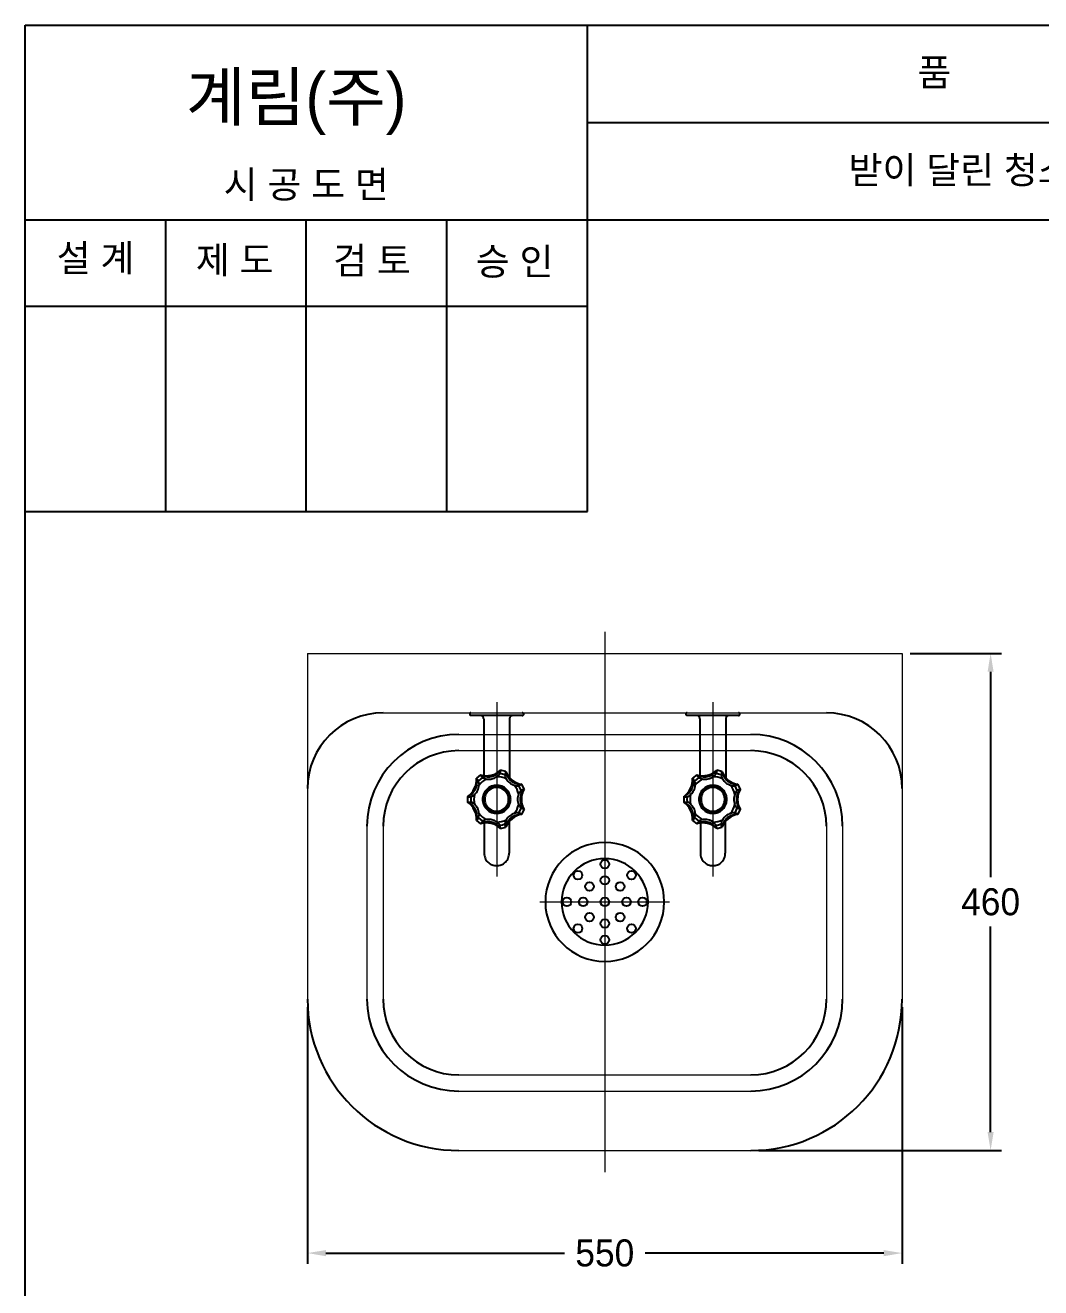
# Model space of a CAD drawing. Header units: millimetres. Extents: x 0 to 3902, y -67 to 2530.
# Drawn here: x 2102 to 3041, y 1362 to 2530 of the extents above; entities that cross this region are included whole.
import ezdxf
from ezdxf.enums import TextEntityAlignment as Align
from ezdxf.lldxf.tags import DXFTag

# ---------------------------------------------------------------- set-up
doc = ezdxf.new("R2010")
doc.units = ezdxf.units.MM
for name, color, linetype in [('TEXT', 7, 'Continuous'), ('내부선 및 부속', 4, 'Continuous'), ('도각라인', 255, 'Continuous'), ('외형선', 3, 'Continuous'), ('중심선', 1, 'DASHED'), ('치수선', 7, 'Continuous')]:
    doc.layers.add(name, color=color, linetype=linetype)
doc.styles.add('____', font='')
doc.styles.add('타이틀', font='H2GTRM.TTF', dxfattribs={"height": 25})
doc.styles.get('____').set_extended_font_data('굴림')
tags = doc.linetypes.add('DASHED', pattern=[25.72, 12.86, -12.86]).pattern_tags.tags
tags[6:7] = [DXFTag(74, 4), DXFTag(75, 0), DXFTag(340, '0'), DXFTag(46, 0.0), DXFTag(50, 0.0), DXFTag(44, 0.0), DXFTag(45, 0.0)]
tags[4:5] = [DXFTag(74, 4), DXFTag(75, 0), DXFTag(340, '0'), DXFTag(46, 0.0), DXFTag(50, 0.0), DXFTag(44, 0.0), DXFTag(45, 0.0)]
doc.dimstyles.new('MSADIM', dxfattribs={"dimtxt": 33, "dimasz": 17, "dimexe": 10, "dimexo": 7.5, "dimgap": 10, "dimtad": 0, "dimtih": 1, "dimtoh": 1, "dimdec": 0, "dimzin": 1, "dimdsep": 46, "dimtxsty": '____', "dimcen": 11.25, "dimadec": 0, "dimazin": 0, "dimtfac": 1, "dimtdec": 0, "dimtix": 1, "dimtmove": 0, "dimatfit": 3, "dimfxl": 0, "dimtolj": 1, "dimtzin": 1, "dimarcsym": 0})

# ---------------------------------------------------------------- blocks, each defined once
blk = doc.blocks.new('*D14')
at = {"layer": '치수선', "color": 0, "linetype": 'Continuous', "lineweight": -2}
for p, q in [((2920.2, 1948.8), (3004.6, 1948.8)), ((2994.6, 1931.8), (2994.6, 1741.6)), ((2994.6, 1505.8), (2994.6, 1696)), ((2780.2, 1488.8), (3004.6, 1488.8))]:
    blk.add_line(p, q, dxfattribs=at)
at = {"layer": '치수선', "color": 0, "linetype": 'Continuous'}
for points in [[(2991.8, 1931.8), (2997.4, 1931.8), (2994.6, 1948.8)], [(2991.8, 1505.8), (2997.4, 1505.8), (2994.6, 1488.8)]]:
    blk.add_solid(points, dxfattribs=at)
at = {"layer": '치수선', "color": 0, "linetype": 'Continuous', "insert": (2994.6, 1718.8), "char_height": 25, "attachment_point": 5, "style": '____'}
blk.add_mtext('\\A1;460', dxfattribs=at)
blk = doc.blocks.new('*D20')
at = {"layer": '치수선', "color": 0, "linetype": 'Continuous', "lineweight": -2}
for p, q in [((2362.7, 1621.3), (2362.7, 1383.9)), ((2912.7, 1621.3), (2912.7, 1383.9)), ((2379.7, 1393.9), (2600.3, 1393.9)), ((2895.7, 1393.9), (2675, 1393.9))]:
    blk.add_line(p, q, dxfattribs=at)
at = {"layer": '치수선', "color": 0, "linetype": 'Continuous'}
for points in [[(2379.7, 1396.7), (2379.7, 1391), (2362.7, 1393.9)], [(2895.7, 1396.7), (2895.7, 1391), (2912.7, 1393.9)]]:
    blk.add_solid(points, dxfattribs=at)
at = {"layer": '치수선', "color": 0, "linetype": 'Continuous', "insert": (2637.7, 1393.9), "char_height": 25, "attachment_point": 5, "style": '____'}
blk.add_mtext('\\A1;550', dxfattribs=at)

msp = doc.modelspace()

# ---------------------------------------------------------------- linework, layer by layer
at = {"layer": '내부선 및 부속', "lineweight": 18}
for p, q in [((2432.7, 1893.8), (2842.7, 1893.8)), ((2502.7, 1873.8), (2772.7, 1873.8)), ((2502.7, 1858.8), (2772.7, 1858.8)), ((2417.7, 1788.8), (2417.7, 1628.8)), ((2432.7, 1788.8), (2432.7, 1628.8)), ((2842.7, 1788.8), (2842.7, 1628.8)), ((2857.7, 1788.8), (2857.7, 1628.8)), ((2502.7, 1558.8), (2772.7, 1558.8)), ((2502.7, 1543.8), (2772.7, 1543.8))]:
    msp.add_line(p, q, dxfattribs=at)
at = {"layer": '내부선 및 부속', "linetype": 'Continuous'}
for p, q in [((2561.4, 1891.3), (2513.3, 1891.3)), ((2525.7, 1888.3), (2525.7, 1835.8)), ((2549.7, 1888.3), (2549.7, 1833.8)), ((2761.4, 1891.3), (2713.3, 1891.3)), ((2725.7, 1888.3), (2725.7, 1835.8)), ((2749.7, 1888.3), (2749.7, 1833.8)), ((2522.8, 1836.4), (2518.9, 1833.3)), ((2522.8, 1836.4), (2524.6, 1833.9)), ((2541.2, 1840.6), (2540.7, 1837.6)), ((2546.1, 1839.5), (2541.2, 1840.6)), ((2546.1, 1839.5), (2545.3, 1836.5)), ((2722.8, 1836.4), (2718.9, 1833.3)), ((2722.8, 1836.4), (2724.6, 1833.9)), ((2741.2, 1840.6), (2740.7, 1837.6)), ((2746.1, 1839.5), (2741.2, 1840.6)), ((2746.1, 1839.5), (2745.3, 1836.5)), ((2518.9, 1833.3), (2520.9, 1831)), ((2560.9, 1827.7), (2558.2, 1826.2)), ((2563.1, 1823.2), (2560.2, 1822)), ((2563.1, 1823.2), (2560.9, 1827.7)), ((2718.9, 1833.3), (2720.9, 1831)), ((2760.9, 1827.7), (2758.2, 1826.2)), ((2763.1, 1823.2), (2760.2, 1822)), ((2763.1, 1823.2), (2760.9, 1827.7)), ((2510.7, 1816.2), (2513.8, 1816.1)), ((2510.7, 1816.2), (2510.7, 1811.2)), ((2510.7, 1811.2), (2513.8, 1811.4)), ((2710.7, 1816.2), (2713.8, 1816.1)), ((2710.7, 1816.2), (2710.7, 1811.2)), ((2710.7, 1811.2), (2713.8, 1811.4)), ((2560.9, 1799.8), (2558.2, 1801.3)), ((2563.1, 1804.3), (2560.2, 1805.5)), ((2560.9, 1799.8), (2563.1, 1804.3)), ((2760.9, 1799.8), (2758.2, 1801.3)), ((2763.1, 1804.3), (2760.2, 1805.5)), ((2760.9, 1799.8), (2763.1, 1804.3)), ((2518.9, 1794.2), (2520.9, 1796.5)), ((2518.9, 1794.2), (2522.8, 1791.1)), ((2522.8, 1791.1), (2524.6, 1793.6)), ((2526.2, 1791.8), (2526.2, 1763.8)), ((2541.2, 1786.9), (2540.7, 1789.9)), ((2541.2, 1786.9), (2546.1, 1788)), ((2546.1, 1788), (2545.3, 1791)), ((2549.2, 1793.1), (2549.2, 1763.8)), ((2718.9, 1794.2), (2720.9, 1796.5)), ((2718.9, 1794.2), (2722.8, 1791.1)), ((2722.8, 1791.1), (2724.6, 1793.6)), ((2726.2, 1791.8), (2726.2, 1763.8)), ((2741.2, 1786.9), (2740.7, 1789.9)), ((2741.2, 1786.9), (2746.1, 1788)), ((2746.1, 1788), (2745.3, 1791)), ((2749.2, 1793.1), (2749.2, 1763.8))]:
    msp.add_line(p, q, dxfattribs=at)
at = {"layer": '내부선 및 부속', "linetype": 'Continuous', "flags": 128}
for points in [[(2513.9, 1893.8), (2513.8, 1893.8), (2513.7, 1893.8), (2513.6, 1893.8), (2513.4, 1893.7), (2513.3, 1893.7), (2513.2, 1893.6), (2513.1, 1893.5), (2513, 1893.4), (2512.9, 1893.3), (2512.9, 1893.2), (2512.8, 1893.1), (2512.7, 1893), (2512.7, 1892.9), (2512.7, 1892.8), (2512.7, 1892.7), (2512.7, 1892.6), (2512.7, 1892.4), (2512.7, 1892.3), (2512.7, 1892.2), (2512.7, 1892.1), (2512.8, 1892), (2512.9, 1891.9), (2513.3, 1891.3)], [(2561.4, 1891.3), (2561.5, 1891.3), (2561.6, 1891.3), (2561.8, 1891.4), (2561.9, 1891.4), (2562, 1891.4), (2562.1, 1891.5), (2562.2, 1891.6), (2562.3, 1891.7), (2562.4, 1891.8), (2562.5, 1891.9), (2562.5, 1892), (2562.6, 1892.1), (2562.6, 1892.2), (2562.6, 1892.3), (2562.7, 1892.4), (2562.7, 1892.6), (2562.7, 1892.7), (2562.6, 1892.8), (2562.6, 1892.9), (2562.6, 1893), (2562.5, 1893.1), (2562.5, 1893.2), (2562.4, 1893.3), (2562.3, 1893.4), (2562.2, 1893.5), (2562.1, 1893.6), (2562, 1893.7), (2561.9, 1893.7), (2561.8, 1893.8), (2561.6, 1893.8), (2561.5, 1893.8), (2561.4, 1893.8)], [(2713.9, 1893.8), (2713.8, 1893.8), (2713.7, 1893.8), (2713.6, 1893.8), (2713.4, 1893.7), (2713.3, 1893.7), (2713.2, 1893.6), (2713.1, 1893.5), (2713, 1893.4), (2712.9, 1893.3), (2712.9, 1893.2), (2712.8, 1893.1), (2712.7, 1893), (2712.7, 1892.9), (2712.7, 1892.8), (2712.7, 1892.7), (2712.7, 1892.6), (2712.7, 1892.4), (2712.7, 1892.3), (2712.7, 1892.2), (2712.7, 1892.1), (2712.8, 1892), (2712.9, 1891.9), (2713.3, 1891.3)], [(2761.4, 1891.3), (2761.5, 1891.3), (2761.6, 1891.3), (2761.8, 1891.4), (2761.9, 1891.4), (2762, 1891.4), (2762.1, 1891.5), (2762.2, 1891.6), (2762.3, 1891.7), (2762.4, 1891.8), (2762.5, 1891.9), (2762.5, 1892), (2762.6, 1892.1), (2762.6, 1892.2), (2762.6, 1892.3), (2762.7, 1892.4), (2762.7, 1892.6), (2762.7, 1892.7), (2762.6, 1892.8), (2762.6, 1892.9), (2762.6, 1893), (2762.5, 1893.1), (2762.5, 1893.2), (2762.4, 1893.3), (2762.3, 1893.4), (2762.2, 1893.5), (2762.1, 1893.6), (2762, 1893.7), (2761.9, 1893.7), (2761.8, 1893.8), (2761.6, 1893.8), (2761.5, 1893.8), (2761.4, 1893.8)], [(2525.7, 1888.3), (2525.6, 1888.6), (2525.6, 1888.9), (2525.5, 1889.1), (2525.4, 1889.4), (2525.3, 1889.7), (2525.2, 1890), (2525, 1890.2), (2524.8, 1890.4), (2524.5, 1890.6), (2524.3, 1890.8), (2524, 1891), (2523.8, 1891.1), (2523.5, 1891.2), (2523.2, 1891.3), (2522.9, 1891.3), (2522.7, 1891.3)], [(2552.7, 1891.3), (2552.4, 1891.3), (2552.1, 1891.3), (2551.8, 1891.2), (2551.6, 1891.1), (2551.3, 1891), (2551, 1890.8), (2550.8, 1890.6), (2550.5, 1890.4), (2550.3, 1890.2), (2550.1, 1890), (2550, 1889.7), (2549.9, 1889.4), (2549.8, 1889.1), (2549.7, 1888.9), (2549.7, 1888.6), (2549.7, 1888.3)], [(2725.7, 1888.3), (2725.6, 1888.6), (2725.6, 1888.9), (2725.5, 1889.1), (2725.4, 1889.4), (2725.3, 1889.7), (2725.2, 1890), (2725, 1890.2), (2724.8, 1890.4), (2724.5, 1890.6), (2724.3, 1890.8), (2724, 1891), (2723.8, 1891.1), (2723.5, 1891.2), (2723.2, 1891.3), (2722.9, 1891.3), (2722.7, 1891.3)], [(2752.7, 1891.3), (2752.4, 1891.3), (2752.1, 1891.3), (2751.8, 1891.2), (2751.6, 1891.1), (2751.3, 1891), (2751, 1890.8), (2750.8, 1890.6), (2750.5, 1890.4), (2750.3, 1890.2), (2750.1, 1890), (2750, 1889.7), (2749.9, 1889.4), (2749.8, 1889.1), (2749.7, 1888.9), (2749.7, 1888.6), (2749.7, 1888.3)], [(2522.8, 1836.4), (2525.1, 1835.9), (2527.6, 1835.6), (2530.1, 1835.7), (2532.6, 1836.1), (2535, 1836.8), (2537.3, 1837.8), (2539.4, 1839.1), (2541.2, 1840.6)], [(2522.8, 1836.4), (2525, 1835.4), (2526.2, 1835), (2527.5, 1834.8), (2528.8, 1834.6), (2530.1, 1834.6), (2531.5, 1834.7), (2532.8, 1834.9), (2534.1, 1835.3), (2535.4, 1835.8), (2536.6, 1836.4), (2537.7, 1837.1), (2538.7, 1837.9), (2539.7, 1838.7), (2541.2, 1840.6)], [(2524.6, 1833.9), (2526.5, 1833), (2527.6, 1832.7), (2528.7, 1832.5), (2529.8, 1832.4), (2531, 1832.4), (2532.2, 1832.5), (2533.3, 1832.7), (2534.5, 1833), (2535.6, 1833.4), (2536.6, 1833.9), (2537.6, 1834.5), (2538.5, 1835.2), (2539.3, 1835.9), (2540.7, 1837.6)], [(2546.6, 1832.8), (2544.5, 1833.6), (2542.3, 1834.2), (2540.1, 1834.6), (2537.9, 1834.7)], [(2545.3, 1836.5), (2543, 1837.1), (2540.7, 1837.6)], [(2545.3, 1836.5), (2545.8, 1834.5), (2546.2, 1833.4), (2546.8, 1832.4), (2547.4, 1831.5), (2548.1, 1830.6), (2548.9, 1829.7), (2549.8, 1828.9), (2550.7, 1828.2), (2551.7, 1827.7), (2552.8, 1827.2), (2553.9, 1826.8), (2555, 1826.5), (2556, 1826.3), (2558.2, 1826.2)], [(2546.1, 1839.5), (2547.1, 1837.3), (2548.4, 1835.3), (2550.1, 1833.3), (2551.9, 1831.6), (2554, 1830.2), (2556.2, 1829.1), (2558.6, 1828.2), (2560.9, 1827.7)], [(2546.1, 1839.5), (2546.7, 1837.1), (2547.2, 1836), (2547.7, 1834.8), (2548.4, 1833.7), (2549.3, 1832.6), (2550.2, 1831.6), (2551.2, 1830.7), (2552.3, 1829.9), (2553.5, 1829.3), (2554.7, 1828.7), (2555.9, 1828.3), (2557.2, 1827.9), (2558.5, 1827.8), (2560.9, 1827.7)], [(2722.8, 1836.4), (2725.1, 1835.9), (2727.6, 1835.6), (2730.1, 1835.7), (2732.6, 1836.1), (2735, 1836.8), (2737.3, 1837.8), (2739.4, 1839.1), (2741.2, 1840.6)], [(2722.8, 1836.4), (2725, 1835.4), (2726.2, 1835), (2727.5, 1834.8), (2728.8, 1834.6), (2730.1, 1834.6), (2731.5, 1834.7), (2732.8, 1834.9), (2734.1, 1835.3), (2735.4, 1835.8), (2736.6, 1836.4), (2737.7, 1837.1), (2738.7, 1837.9), (2739.7, 1838.7), (2741.2, 1840.6)], [(2724.6, 1833.9), (2726.5, 1833), (2727.6, 1832.7), (2728.7, 1832.5), (2729.8, 1832.4), (2731, 1832.4), (2732.2, 1832.5), (2733.3, 1832.7), (2734.5, 1833), (2735.6, 1833.4), (2736.6, 1833.9), (2737.6, 1834.5), (2738.5, 1835.2), (2739.3, 1835.9), (2740.7, 1837.6)], [(2746.6, 1832.8), (2744.5, 1833.6), (2742.3, 1834.2), (2740.1, 1834.6), (2737.9, 1834.7)], [(2745.3, 1836.5), (2743, 1837.1), (2740.7, 1837.6)], [(2745.3, 1836.5), (2745.8, 1834.5), (2746.2, 1833.4), (2746.8, 1832.4), (2747.4, 1831.5), (2748.1, 1830.6), (2748.9, 1829.7), (2749.8, 1828.9), (2750.7, 1828.2), (2751.7, 1827.7), (2752.8, 1827.2), (2753.9, 1826.8), (2755, 1826.5), (2756, 1826.3), (2758.2, 1826.2)], [(2746.1, 1839.5), (2747.1, 1837.3), (2748.4, 1835.3), (2750.1, 1833.3), (2751.9, 1831.6), (2754, 1830.2), (2756.2, 1829.1), (2758.6, 1828.2), (2760.9, 1827.7)], [(2746.1, 1839.5), (2746.7, 1837.1), (2747.2, 1836), (2747.7, 1834.8), (2748.4, 1833.7), (2749.3, 1832.6), (2750.2, 1831.6), (2751.2, 1830.7), (2752.3, 1829.9), (2753.5, 1829.3), (2754.7, 1828.7), (2755.9, 1828.3), (2757.2, 1827.9), (2758.5, 1827.8), (2760.9, 1827.7)], [(2510.7, 1816.2), (2512.5, 1817.7), (2514.3, 1819.5), (2515.8, 1821.5), (2517, 1823.7), (2518, 1826), (2518.6, 1828.4), (2518.9, 1830.9), (2518.9, 1833.3)], [(2510.7, 1816.2), (2512.8, 1817.3), (2513.9, 1818.1), (2514.9, 1818.9), (2515.8, 1819.8), (2516.7, 1820.9), (2517.4, 1822), (2518.1, 1823.2), (2518.6, 1824.4), (2519, 1825.7), (2519.3, 1827), (2519.4, 1828.3), (2519.5, 1829.6), (2519.4, 1830.9), (2518.9, 1833.3)], [(2513.8, 1816.1), (2515.6, 1817.1), (2516.5, 1817.7), (2517.4, 1818.4), (2518.2, 1819.3), (2518.9, 1820.2), (2519.6, 1821.1), (2520.1, 1822.2), (2520.6, 1823.3), (2521, 1824.4), (2521.2, 1825.5), (2521.3, 1826.6), (2521.4, 1827.8), (2521.3, 1828.9), (2520.9, 1831)], [(2524.6, 1833.9), (2522.7, 1832.5), (2520.9, 1831)], [(2528.4, 1832.6), (2526.4, 1831.5), (2524.6, 1830.2), (2522.9, 1828.7), (2521.4, 1827)], [(2550.7, 1813.7), (2550.6, 1814.9), (2550.4, 1816.1), (2550.2, 1817.3), (2549.7, 1818.5), (2549.2, 1819.7), (2548.5, 1820.9), (2547.8, 1821.9), (2546.8, 1822.9), (2545.9, 1823.8), (2544.8, 1824.6), (2543.6, 1825.3), (2542.4, 1825.8), (2541.2, 1826.2), (2540, 1826.5), (2538.8, 1826.7), (2537.7, 1826.7), (2536.5, 1826.7), (2535.3, 1826.5), (2534.1, 1826.2), (2532.9, 1825.8), (2531.7, 1825.3), (2530.5, 1824.6), (2529.5, 1823.8), (2528.5, 1822.9), (2527.6, 1821.9), (2526.8, 1820.9), (2526.1, 1819.7), (2525.6, 1818.5), (2525.2, 1817.3), (2524.9, 1816.1), (2524.7, 1814.9), (2524.7, 1813.7), (2524.7, 1812.6), (2524.9, 1811.4), (2525.2, 1810.2), (2525.6, 1809), (2526.1, 1807.8), (2526.8, 1806.6), (2527.6, 1805.5), (2528.5, 1804.5), (2529.5, 1803.6), (2530.5, 1802.9), (2531.7, 1802.2), (2532.9, 1801.7), (2534.1, 1801.2), (2535.3, 1801), (2536.5, 1800.8), (2537.7, 1800.7), (2538.8, 1800.8), (2540, 1801), (2541.2, 1801.2), (2542.4, 1801.7), (2543.6, 1802.2), (2544.8, 1802.9), (2545.9, 1803.6), (2546.8, 1804.5), (2547.8, 1805.5), (2548.5, 1806.6), (2549.2, 1807.8), (2549.7, 1809), (2550.2, 1810.2), (2550.4, 1811.4), (2550.6, 1812.6), (2550.7, 1813.7)], [(2550, 1813.7), (2549.9, 1814.8), (2549.8, 1816), (2549.5, 1817.1), (2549.1, 1818.3), (2548.6, 1819.4), (2548, 1820.5), (2547.2, 1821.5), (2546.4, 1822.5), (2545.4, 1823.3), (2544.4, 1824.1), (2543.3, 1824.7), (2542.2, 1825.2), (2541.1, 1825.6), (2539.9, 1825.9), (2538.8, 1826), (2537.7, 1826.1), (2536.5, 1826), (2535.4, 1825.9), (2534.3, 1825.6), (2533.1, 1825.2), (2532, 1824.7), (2530.9, 1824.1), (2529.9, 1823.3), (2528.9, 1822.5), (2528.1, 1821.5), (2527.3, 1820.5), (2526.7, 1819.4), (2526.2, 1818.3), (2525.8, 1817.1), (2525.5, 1816), (2525.4, 1814.8), (2525.3, 1813.7), (2525.4, 1812.6), (2525.5, 1811.5), (2525.8, 1810.3), (2526.2, 1809.2), (2526.7, 1808.1), (2527.3, 1807), (2528.1, 1806), (2528.9, 1805), (2529.9, 1804.2), (2530.9, 1803.4), (2532, 1802.8), (2533.1, 1802.3), (2534.3, 1801.9), (2535.4, 1801.6), (2536.5, 1801.5), (2537.7, 1801.4), (2538.8, 1801.5), (2539.9, 1801.6), (2541.1, 1801.9), (2542.2, 1802.3), (2543.3, 1802.8), (2544.4, 1803.4), (2545.4, 1804.2), (2546.4, 1805), (2547.2, 1806), (2548, 1807), (2548.6, 1808.1), (2549.1, 1809.2), (2549.5, 1810.3), (2549.8, 1811.5), (2549.9, 1812.6), (2550, 1813.7)], [(2548.7, 1813.7), (2548.6, 1814.7), (2548.5, 1815.7), (2548.2, 1816.8), (2547.9, 1817.8), (2547.4, 1818.8), (2546.9, 1819.8), (2546.2, 1820.7), (2545.4, 1821.5), (2544.6, 1822.3), (2543.7, 1822.9), (2542.7, 1823.5), (2541.7, 1824), (2540.7, 1824.3), (2539.7, 1824.6), (2538.6, 1824.7), (2537.7, 1824.7), (2536.7, 1824.7), (2535.7, 1824.6), (2534.6, 1824.3), (2533.6, 1824), (2532.6, 1823.5), (2531.6, 1822.9), (2530.7, 1822.3), (2529.9, 1821.5), (2529.1, 1820.7), (2528.5, 1819.8), (2527.9, 1818.8), (2527.4, 1817.8), (2527.1, 1816.8), (2526.8, 1815.7), (2526.7, 1814.7), (2526.7, 1813.7), (2526.7, 1812.8), (2526.8, 1811.7), (2527.1, 1810.7), (2527.4, 1809.7), (2527.9, 1808.7), (2528.5, 1807.7), (2529.1, 1806.8), (2529.9, 1806), (2530.7, 1805.2), (2531.6, 1804.5), (2532.6, 1804), (2533.6, 1803.5), (2534.6, 1803.2), (2535.7, 1802.9), (2536.7, 1802.8), (2537.7, 1802.7), (2538.6, 1802.8), (2539.7, 1802.9), (2540.7, 1803.2), (2541.7, 1803.5), (2542.7, 1804), (2543.7, 1804.5), (2544.6, 1805.2), (2545.4, 1806), (2546.2, 1806.8), (2546.9, 1807.7), (2547.4, 1808.7), (2547.9, 1809.7), (2548.2, 1810.7), (2548.5, 1811.7), (2548.6, 1812.8), (2548.7, 1813.7)], [(2558.1, 1818.6), (2557.4, 1820.8), (2556.6, 1822.9), (2555.5, 1824.8), (2554.2, 1826.7)], [(2560.2, 1822), (2559.3, 1824.2), (2558.2, 1826.2)], [(2563.1, 1823.2), (2561.6, 1821.3), (2561, 1820.2), (2560.4, 1819), (2560, 1817.7), (2559.6, 1816.4), (2559.5, 1815.1), (2559.4, 1813.7), (2559.5, 1812.4), (2559.6, 1811), (2560, 1809.7), (2560.4, 1808.5), (2561, 1807.3), (2561.6, 1806.2), (2563.1, 1804.3)], [(2563.1, 1823.2), (2562, 1821.1), (2561.2, 1818.7), (2560.7, 1816.3), (2560.5, 1813.7), (2560.7, 1811.2), (2561.2, 1808.8), (2562, 1806.4), (2563.1, 1804.3)], [(2710.7, 1816.2), (2712.5, 1817.7), (2714.3, 1819.5), (2715.8, 1821.5), (2717, 1823.7), (2718, 1826), (2718.6, 1828.4), (2718.9, 1830.9), (2718.9, 1833.3)], [(2710.7, 1816.2), (2712.8, 1817.3), (2713.9, 1818.1), (2714.9, 1818.9), (2715.8, 1819.8), (2716.7, 1820.9), (2717.4, 1822), (2718.1, 1823.2), (2718.6, 1824.4), (2719, 1825.7), (2719.3, 1827), (2719.4, 1828.3), (2719.5, 1829.6), (2719.4, 1830.9), (2718.9, 1833.3)], [(2713.8, 1816.1), (2715.6, 1817.1), (2716.5, 1817.7), (2717.4, 1818.4), (2718.2, 1819.3), (2718.9, 1820.2), (2719.6, 1821.1), (2720.1, 1822.2), (2720.6, 1823.3), (2721, 1824.4), (2721.2, 1825.5), (2721.3, 1826.6), (2721.4, 1827.8), (2721.3, 1828.9), (2720.9, 1831)], [(2724.6, 1833.9), (2722.7, 1832.5), (2720.9, 1831)], [(2728.4, 1832.6), (2726.4, 1831.5), (2724.6, 1830.2), (2722.9, 1828.7), (2721.4, 1827)], [(2750.7, 1813.7), (2750.6, 1814.9), (2750.4, 1816.1), (2750.2, 1817.3), (2749.7, 1818.5), (2749.2, 1819.7), (2748.5, 1820.9), (2747.8, 1821.9), (2746.8, 1822.9), (2745.9, 1823.8), (2744.8, 1824.6), (2743.6, 1825.3), (2742.4, 1825.8), (2741.2, 1826.2), (2740, 1826.5), (2738.8, 1826.7), (2737.7, 1826.7), (2736.5, 1826.7), (2735.3, 1826.5), (2734.1, 1826.2), (2732.9, 1825.8), (2731.7, 1825.3), (2730.5, 1824.6), (2729.5, 1823.8), (2728.5, 1822.9), (2727.6, 1821.9), (2726.8, 1820.9), (2726.1, 1819.7), (2725.6, 1818.5), (2725.2, 1817.3), (2724.9, 1816.1), (2724.7, 1814.9), (2724.7, 1813.7), (2724.7, 1812.6), (2724.9, 1811.4), (2725.2, 1810.2), (2725.6, 1809), (2726.1, 1807.8), (2726.8, 1806.6), (2727.6, 1805.5), (2728.5, 1804.5), (2729.5, 1803.6), (2730.5, 1802.9), (2731.7, 1802.2), (2732.9, 1801.7), (2734.1, 1801.2), (2735.3, 1801), (2736.5, 1800.8), (2737.7, 1800.7), (2738.8, 1800.8), (2740, 1801), (2741.2, 1801.2), (2742.4, 1801.7), (2743.6, 1802.2), (2744.8, 1802.9), (2745.9, 1803.6), (2746.8, 1804.5), (2747.8, 1805.5), (2748.5, 1806.6), (2749.2, 1807.8), (2749.7, 1809), (2750.2, 1810.2), (2750.4, 1811.4), (2750.6, 1812.6), (2750.7, 1813.7)], [(2750, 1813.7), (2749.9, 1814.8), (2749.8, 1816), (2749.5, 1817.1), (2749.1, 1818.3), (2748.6, 1819.4), (2748, 1820.5), (2747.2, 1821.5), (2746.4, 1822.5), (2745.4, 1823.3), (2744.4, 1824.1), (2743.3, 1824.7), (2742.2, 1825.2), (2741.1, 1825.6), (2739.9, 1825.9), (2738.8, 1826), (2737.7, 1826.1), (2736.5, 1826), (2735.4, 1825.9), (2734.3, 1825.6), (2733.1, 1825.2), (2732, 1824.7), (2730.9, 1824.1), (2729.9, 1823.3), (2728.9, 1822.5), (2728.1, 1821.5), (2727.3, 1820.5), (2726.7, 1819.4), (2726.2, 1818.3), (2725.8, 1817.1), (2725.5, 1816), (2725.4, 1814.8), (2725.3, 1813.7), (2725.4, 1812.6), (2725.5, 1811.5), (2725.8, 1810.3), (2726.2, 1809.2), (2726.7, 1808.1), (2727.3, 1807), (2728.1, 1806), (2728.9, 1805), (2729.9, 1804.2), (2730.9, 1803.4), (2732, 1802.8), (2733.1, 1802.3), (2734.3, 1801.9), (2735.4, 1801.6), (2736.5, 1801.5), (2737.7, 1801.4), (2738.8, 1801.5), (2739.9, 1801.6), (2741.1, 1801.9), (2742.2, 1802.3), (2743.3, 1802.8), (2744.4, 1803.4), (2745.4, 1804.2), (2746.4, 1805), (2747.2, 1806), (2748, 1807), (2748.6, 1808.1), (2749.1, 1809.2), (2749.5, 1810.3), (2749.8, 1811.5), (2749.9, 1812.6), (2750, 1813.7)], [(2748.7, 1813.7), (2748.6, 1814.7), (2748.5, 1815.7), (2748.2, 1816.8), (2747.9, 1817.8), (2747.4, 1818.8), (2746.9, 1819.8), (2746.2, 1820.7), (2745.4, 1821.5), (2744.6, 1822.3), (2743.7, 1822.9), (2742.7, 1823.5), (2741.7, 1824), (2740.7, 1824.3), (2739.7, 1824.6), (2738.6, 1824.7), (2737.7, 1824.7), (2736.7, 1824.7), (2735.7, 1824.6), (2734.6, 1824.3), (2733.6, 1824), (2732.6, 1823.5), (2731.6, 1822.9), (2730.7, 1822.3), (2729.9, 1821.5), (2729.1, 1820.7), (2728.5, 1819.8), (2727.9, 1818.8), (2727.4, 1817.8), (2727.1, 1816.8), (2726.8, 1815.7), (2726.7, 1814.7), (2726.7, 1813.7), (2726.7, 1812.8), (2726.8, 1811.7), (2727.1, 1810.7), (2727.4, 1809.7), (2727.9, 1808.7), (2728.5, 1807.7), (2729.1, 1806.8), (2729.9, 1806), (2730.7, 1805.2), (2731.6, 1804.5), (2732.6, 1804), (2733.6, 1803.5), (2734.6, 1803.2), (2735.7, 1802.9), (2736.7, 1802.8), (2737.7, 1802.7), (2738.6, 1802.8), (2739.7, 1802.9), (2740.7, 1803.2), (2741.7, 1803.5), (2742.7, 1804), (2743.7, 1804.5), (2744.6, 1805.2), (2745.4, 1806), (2746.2, 1806.8), (2746.9, 1807.7), (2747.4, 1808.7), (2747.9, 1809.7), (2748.2, 1810.7), (2748.5, 1811.7), (2748.6, 1812.8), (2748.7, 1813.7)], [(2758.1, 1818.6), (2757.4, 1820.8), (2756.6, 1822.9), (2755.5, 1824.8), (2754.2, 1826.7)], [(2760.2, 1822), (2759.3, 1824.2), (2758.2, 1826.2)], [(2763.1, 1823.2), (2761.6, 1821.3), (2761, 1820.2), (2760.4, 1819), (2760, 1817.7), (2759.6, 1816.4), (2759.5, 1815.1), (2759.4, 1813.7), (2759.5, 1812.4), (2759.6, 1811), (2760, 1809.7), (2760.4, 1808.5), (2761, 1807.3), (2761.6, 1806.2), (2763.1, 1804.3)], [(2763.1, 1823.2), (2762, 1821.1), (2761.2, 1818.7), (2760.7, 1816.3), (2760.5, 1813.7), (2760.7, 1811.2), (2761.2, 1808.8), (2762, 1806.4), (2763.1, 1804.3)], [(2518.9, 1794.2), (2519.4, 1796.6), (2519.5, 1797.8), (2519.4, 1799.1), (2519.3, 1800.5), (2519, 1801.8), (2518.6, 1803.1), (2518.1, 1804.3), (2517.4, 1805.5), (2516.7, 1806.6), (2515.8, 1807.7), (2514.9, 1808.6), (2513.9, 1809.4), (2512.8, 1810.1), (2510.7, 1811.2)], [(2518.9, 1794.2), (2518.9, 1796.6), (2518.6, 1799), (2518, 1801.5), (2517, 1803.8), (2515.8, 1806), (2514.3, 1808), (2512.5, 1809.8), (2510.7, 1811.2)], [(2513.8, 1816.1), (2513.7, 1813.7), (2513.8, 1811.4)], [(2520.9, 1796.5), (2521.3, 1798.6), (2521.4, 1799.7), (2521.3, 1800.8), (2521.2, 1802), (2521, 1803.1), (2520.6, 1804.2), (2520.1, 1805.3), (2519.6, 1806.3), (2518.9, 1807.3), (2518.2, 1808.2), (2517.4, 1809), (2516.5, 1809.8), (2515.6, 1810.4), (2513.8, 1811.4)], [(2517.1, 1818.2), (2516.8, 1816), (2516.7, 1813.7), (2516.8, 1811.5), (2517.1, 1809.3)], [(2560.2, 1822), (2558.9, 1820.3), (2558.4, 1819.3), (2557.9, 1818.3), (2557.6, 1817.2), (2557.3, 1816.1), (2557.1, 1814.9), (2557.1, 1813.7), (2557.1, 1812.6), (2557.3, 1811.4), (2557.6, 1810.3), (2557.9, 1809.2), (2558.4, 1808.2), (2558.9, 1807.2), (2560.2, 1805.5)], [(2718.9, 1794.2), (2719.4, 1796.6), (2719.5, 1797.8), (2719.4, 1799.1), (2719.3, 1800.5), (2719, 1801.8), (2718.6, 1803.1), (2718.1, 1804.3), (2717.4, 1805.5), (2716.7, 1806.6), (2715.8, 1807.7), (2714.9, 1808.6), (2713.9, 1809.4), (2712.8, 1810.1), (2710.7, 1811.2)], [(2718.9, 1794.2), (2718.9, 1796.6), (2718.6, 1799), (2718, 1801.5), (2717, 1803.8), (2715.8, 1806), (2714.3, 1808), (2712.5, 1809.8), (2710.7, 1811.2)], [(2713.8, 1816.1), (2713.7, 1813.7), (2713.8, 1811.4)], [(2720.9, 1796.5), (2721.3, 1798.6), (2721.4, 1799.7), (2721.3, 1800.8), (2721.2, 1802), (2721, 1803.1), (2720.6, 1804.2), (2720.1, 1805.3), (2719.6, 1806.3), (2718.9, 1807.3), (2718.2, 1808.2), (2717.4, 1809), (2716.5, 1809.8), (2715.6, 1810.4), (2713.8, 1811.4)], [(2717.1, 1818.2), (2716.8, 1816), (2716.7, 1813.7), (2716.8, 1811.5), (2717.1, 1809.3)], [(2760.2, 1822), (2758.9, 1820.3), (2758.4, 1819.3), (2757.9, 1818.3), (2757.6, 1817.2), (2757.3, 1816.1), (2757.1, 1814.9), (2757.1, 1813.7), (2757.1, 1812.6), (2757.3, 1811.4), (2757.6, 1810.3), (2757.9, 1809.2), (2758.4, 1808.2), (2758.9, 1807.2), (2760.2, 1805.5)], [(2521.4, 1800.5), (2522.9, 1798.8), (2524.6, 1797.3), (2526.4, 1796), (2528.4, 1794.9)], [(2558.2, 1801.3), (2556, 1801.2), (2555, 1801), (2553.9, 1800.7), (2552.8, 1800.3), (2551.7, 1799.8), (2550.7, 1799.2), (2549.8, 1798.5), (2548.9, 1797.8), (2548.1, 1796.9), (2547.4, 1796), (2546.8, 1795), (2546.2, 1794), (2545.8, 1793), (2545.3, 1791)], [(2560.9, 1799.8), (2558.6, 1799.3), (2556.2, 1798.4), (2554, 1797.3), (2551.9, 1795.8), (2550.1, 1794.1), (2548.4, 1792.2), (2547.1, 1790.1), (2546.1, 1788)], [(2560.9, 1799.8), (2558.5, 1799.7), (2557.2, 1799.5), (2555.9, 1799.2), (2554.7, 1798.8), (2553.5, 1798.2), (2552.3, 1797.5), (2551.2, 1796.8), (2550.2, 1795.9), (2549.3, 1794.9), (2548.4, 1793.8), (2547.7, 1792.7), (2547.2, 1791.5), (2546.7, 1790.3), (2546.1, 1788)], [(2554.2, 1800.8), (2555.5, 1802.7), (2556.6, 1804.6), (2557.4, 1806.7), (2558.1, 1808.9)], [(2558.2, 1801.3), (2559.3, 1803.3), (2560.2, 1805.5)], [(2721.4, 1800.5), (2722.9, 1798.8), (2724.6, 1797.3), (2726.4, 1796), (2728.4, 1794.9)], [(2758.2, 1801.3), (2756, 1801.2), (2755, 1801), (2753.9, 1800.7), (2752.8, 1800.3), (2751.7, 1799.8), (2750.7, 1799.2), (2749.8, 1798.5), (2748.9, 1797.8), (2748.1, 1796.9), (2747.4, 1796), (2746.8, 1795), (2746.2, 1794), (2745.8, 1793), (2745.3, 1791)], [(2760.9, 1799.8), (2758.6, 1799.3), (2756.2, 1798.4), (2754, 1797.3), (2751.9, 1795.8), (2750.1, 1794.1), (2748.4, 1792.2), (2747.1, 1790.1), (2746.1, 1788)], [(2760.9, 1799.8), (2758.5, 1799.7), (2757.2, 1799.5), (2755.9, 1799.2), (2754.7, 1798.8), (2753.5, 1798.2), (2752.3, 1797.5), (2751.2, 1796.8), (2750.2, 1795.9), (2749.3, 1794.9), (2748.4, 1793.8), (2747.7, 1792.7), (2747.2, 1791.5), (2746.7, 1790.3), (2746.1, 1788)], [(2754.2, 1800.8), (2755.5, 1802.7), (2756.6, 1804.6), (2757.4, 1806.7), (2758.1, 1808.9)], [(2758.2, 1801.3), (2759.3, 1803.3), (2760.2, 1805.5)], [(2520.9, 1796.5), (2522.7, 1795), (2524.6, 1793.6)], [(2541.2, 1786.9), (2539.7, 1788.7), (2538.7, 1789.6), (2537.7, 1790.4), (2536.6, 1791.1), (2535.4, 1791.7), (2534.1, 1792.2), (2532.8, 1792.6), (2531.5, 1792.8), (2530.1, 1792.9), (2528.8, 1792.9), (2527.5, 1792.7), (2526.2, 1792.5), (2525, 1792.1), (2522.8, 1791.1)], [(2541.2, 1786.9), (2539.4, 1788.4), (2537.3, 1789.7), (2535, 1790.7), (2532.6, 1791.4), (2530.1, 1791.8), (2527.6, 1791.9), (2525.1, 1791.6), (2522.8, 1791.1)], [(2540.7, 1789.9), (2539.3, 1791.5), (2538.5, 1792.3), (2537.6, 1792.9), (2536.6, 1793.5), (2535.6, 1794.1), (2534.5, 1794.5), (2533.3, 1794.8), (2532.2, 1795), (2531, 1795.1), (2529.8, 1795.1), (2528.7, 1795), (2527.6, 1794.8), (2526.5, 1794.4), (2524.6, 1793.6)], [(2537.9, 1792.7), (2540.1, 1792.9), (2542.3, 1793.3), (2544.5, 1793.9), (2546.6, 1794.7)], [(2540.7, 1789.9), (2543, 1790.3), (2545.3, 1791)], [(2720.9, 1796.5), (2722.7, 1795), (2724.6, 1793.6)], [(2741.2, 1786.9), (2739.7, 1788.7), (2738.7, 1789.6), (2737.7, 1790.4), (2736.6, 1791.1), (2735.4, 1791.7), (2734.1, 1792.2), (2732.8, 1792.6), (2731.5, 1792.8), (2730.1, 1792.9), (2728.8, 1792.9), (2727.5, 1792.7), (2726.2, 1792.5), (2725, 1792.1), (2722.8, 1791.1)], [(2741.2, 1786.9), (2739.4, 1788.4), (2737.3, 1789.7), (2735, 1790.7), (2732.6, 1791.4), (2730.1, 1791.8), (2727.6, 1791.9), (2725.1, 1791.6), (2722.8, 1791.1)], [(2740.7, 1789.9), (2739.3, 1791.5), (2738.5, 1792.3), (2737.6, 1792.9), (2736.6, 1793.5), (2735.6, 1794.1), (2734.5, 1794.5), (2733.3, 1794.8), (2732.2, 1795), (2731, 1795.1), (2729.8, 1795.1), (2728.7, 1795), (2727.6, 1794.8), (2726.5, 1794.4), (2724.6, 1793.6)], [(2737.9, 1792.7), (2740.1, 1792.9), (2742.3, 1793.3), (2744.5, 1793.9), (2746.6, 1794.7)], [(2740.7, 1789.9), (2743, 1790.3), (2745.3, 1791)], [(2526.2, 1763.8), (2526.2, 1762.8), (2526.3, 1761.7), (2526.6, 1760.6), (2527, 1759.6), (2527.4, 1758.5), (2528, 1757.5), (2528.7, 1756.6), (2529.5, 1755.7), (2530.4, 1754.9), (2531.4, 1754.2), (2532.4, 1753.6), (2533.4, 1753.1), (2534.5, 1752.8), (2535.6, 1752.5), (2536.6, 1752.4), (2537.7, 1752.3), (2538.7, 1752.4), (2539.8, 1752.5), (2540.8, 1752.8), (2541.9, 1753.1), (2542.9, 1753.6), (2544, 1754.2), (2544.9, 1754.9), (2545.8, 1755.7), (2546.6, 1756.6), (2547.3, 1757.5), (2547.9, 1758.5), (2548.4, 1759.6), (2548.7, 1760.6), (2549, 1761.7), (2549.1, 1762.8), (2549.2, 1763.8)], [(2726.2, 1763.8), (2726.2, 1762.8), (2726.3, 1761.7), (2726.6, 1760.6), (2727, 1759.6), (2727.4, 1758.5), (2728, 1757.5), (2728.7, 1756.6), (2729.5, 1755.7), (2730.4, 1754.9), (2731.4, 1754.2), (2732.4, 1753.6), (2733.4, 1753.1), (2734.5, 1752.8), (2735.6, 1752.5), (2736.6, 1752.4), (2737.7, 1752.3), (2738.7, 1752.4), (2739.8, 1752.5), (2740.8, 1752.8), (2741.9, 1753.1), (2742.9, 1753.6), (2744, 1754.2), (2744.9, 1754.9), (2745.8, 1755.7), (2746.6, 1756.6), (2747.3, 1757.5), (2747.9, 1758.5), (2748.4, 1759.6), (2748.7, 1760.6), (2749, 1761.7), (2749.1, 1762.8), (2749.2, 1763.8)]]:
    msp.add_lwpolyline(points, dxfattribs=at)
at = {"layer": '내부선 및 부속', "linetype": 'Continuous'}
for centre in [(2637.7, 1753.8), (2612.9, 1743.6), (2637.7, 1738.8), (2662.4, 1743.6), (2623.5, 1733), (2651.8, 1733), (2602.7, 1718.8), (2617.7, 1718.8), (2637.7, 1718.8), (2657.7, 1718.8), (2672.7, 1718.8), (2623.5, 1704.7), (2651.8, 1704.7), (2612.9, 1694.1), (2637.7, 1698.8), (2662.4, 1694.1), (2637.7, 1683.8)]:
    msp.add_circle(centre, 4, dxfattribs=at)
at = {"layer": '내부선 및 부속'}
for centre, radius, start, end in [((2432.7, 1823.8), 70, 90, 180), ((2842.7, 1823.8), 70, 0, 90), ((2502.7, 1788.8), 85, 90, 180), ((2772.7, 1788.8), 85, 0, 90), ((2502.7, 1788.8), 70, 90, 180), ((2772.7, 1788.8), 70, 0, 90), ((2637.7, 1718.8), 55, 90, 270), ((2637.7, 1718.8), 55, 270, 90), ((2637.7, 1718.8), 40, 90, 270), ((2637.7, 1718.8), 40, 270, 90), ((2502.7, 1628.8), 85, 180, 270), ((2502.7, 1628.8), 70, 180, 270), ((2772.7, 1628.8), 85, 270, 0), ((2772.7, 1628.8), 70, 270, 0)]:
    msp.add_arc(centre, radius, start, end, dxfattribs=at)
at = {"layer": '도각라인', "color": 7}
for p, q in [((2101.6, 0), (2101.6, 2530)), ((2101.6, 2530), (3901.6, 2530)), ((2621.6, 2080), (2621.6, 2530)), ((2621.6, 2440), (3901.6, 2440)), ((2101.6, 2350), (3901.6, 2350)), ((2231.6, 2080), (2231.6, 2350)), ((2361.6, 2080), (2361.6, 2350)), ((2491.6, 2080), (2491.6, 2350)), ((2101.6, 2270), (2621.6, 2270)), ((2101.6, 2080), (2621.6, 2080))]:
    msp.add_line(p, q, dxfattribs=at)
at = {"layer": '외형선', "lineweight": 18}
for p, q in [((2362.7, 1948.8), (2362.7, 1628.8)), ((2362.7, 1948.8), (2912.7, 1948.8)), ((2912.7, 1948.8), (2912.7, 1628.8)), ((2502.7, 1488.8), (2772.7, 1488.8))]:
    msp.add_line(p, q, dxfattribs=at)
at = {"layer": '외형선'}
for centre, start, end in [((2502.7, 1628.8), 180, 270), ((2772.7, 1628.8), 270, 0)]:
    msp.add_arc(centre, 140, start, end, dxfattribs=at)
at = {"layer": '중심선', "lineweight": 18}
for p, q in [((2637.7, 1968.8), (2637.7, 1468.8)), ((2537.7, 1903.8), (2537.7, 1742.3)), ((2737.7, 1903.8), (2737.7, 1742.3)), ((2577.7, 1718.8), (2697.7, 1718.8))]:
    msp.add_line(p, q, dxfattribs=at)

# ---------------------------------------------------------------- texts
at = {"layer": 'TEXT', "style": '타이틀'}
for s, p in [('품             명', (3017.3, 2486.4)), ('받이 달린 청소용 수채', (3018, 2396)), ('시 공 도 면', (2361.5, 2382.7)), ('설 계', (2166.6, 2314.6)), ('제 도', (2295.3, 2312.9)), ('검 토', (2422.4, 2312.3)), ('승 인', (2554.3, 2311.4))]:
    msp.add_text(s, height=25, dxfattribs=at).set_placement(p, align=Align.MIDDLE_CENTER)
msp.add_text('계림(주)', height=44, dxfattribs=at).set_placement((2250.3, 2441.8))

# ---------------------------------------------------------------- dimensions: what is measured, and where the dimension line sits
at = {"layer": '치수선', "linetype": 'Continuous'}
dim = msp.add_linear_dim(base=(2994.6, 1488.8), p1=(2912.7, 1948.8), p2=(2772.7, 1488.8), angle=90, dimstyle='MSADIM', override={"dimtxt": 25}, dxfattribs=at)
dim.commit()
dim.dimension.update_dxf_attribs({"geometry": '*D14', "text_midpoint": (2994.6, 1718.8)})
dim = msp.add_linear_dim(base=(2912.7, 1393.9), p1=(2362.7, 1628.8), p2=(2912.7, 1628.8), dimstyle='MSADIM', override={"dimtxt": 25}, dxfattribs=at)
dim.commit()
dim.dimension.update_dxf_attribs({"geometry": '*D20', "text_midpoint": (2637.7, 1393.9)})

doc.saveas('drawing.dxf')
